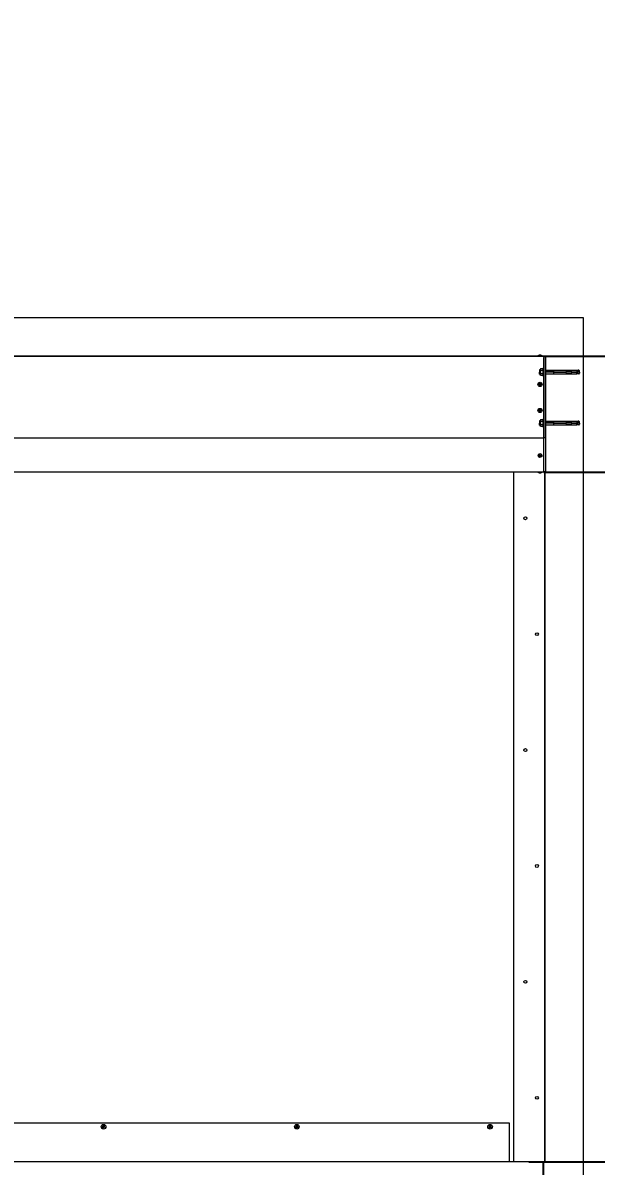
# Model space of a CAD drawing. Header units: millimetres. Extents: x 0 to 420, y 0 to 297.
# Drawn here: x 128.9 to 227.8, y 99.7 to 297 of the extents above; entities that cross this region are included whole.
import ezdxf

# ---------------------------------------------------------------- set-up
doc = ezdxf.new("R2010")
doc.units = ezdxf.units.MM
for name, pattern in [('K5LT_AXLED', [19.5, 15, -1.5, 1.5, -1.5]), ('K5LT_THIN', [0]), ('K5LT_THIN_INCLUDED_TO_HATCHING', [0])]:
    doc.linetypes.add(name, pattern=pattern)
doc.layers.add('Системный слой', color=7, linetype='Continuous')
doc.styles.add('KDIMTEXTSTYLE', font='GOST_AU.SHX', dxfattribs={"width": 0.96, "oblique": 15, "height": 5})
doc.dimstyles.new('KDIMSTYLE (0.07)', dxfattribs={"dimtxt": 5, "dimasz": 1, "dimexe": 2, "dimexo": 0, "dimgap": 1, "dimtad": 1, "dimlfac": 15, "dimtxsty": 'KDIMTEXTSTYLE', "dimsah": 1, "dimcen": 0, "dimdle": 1, "dimadec": 0, "dimazin": 0, "dimtfac": 0.667, "dimtmove": 0, "dimatfit": 3, "dimfxl": 1, "dimtvp": 1, "dimtolj": 1, "dimtzin": 0, "dimarcsym": 0})

# ---------------------------------------------------------------- blocks, each defined once
blk = doc.blocks.new('KDIMARROW_01')
at = {"layer": 'Системный слой'}
blk.add_hatch(color=0, dxfattribs=at).paths.add_polyline_path([(0, 0), (-5, 0.66), (-4.5, 0), (-5, -0.66)])
at = {"layer": 'Системный слой', "color": 0, "linetype": 'K5LT_THIN', "lineweight": 18}
for p, q in [((-4.5, 0), (-5, 0.66)), ((-5, 0.66), (0, 0)), ((0, 0), (-5, -0.66)), ((-5, -0.66), (-4.5, 0)), ((0, 0), (-1, 0))]:
    blk.add_line(p, q, dxfattribs=at)
blk = doc.blocks.new('U6')
at = {"layer": 'Системный слой', "color": 7, "linetype": 'K5LT_THIN_INCLUDED_TO_HATCHING', "lineweight": 18}
for p, q in [((218.19, 237.32), (218.12, 237.19)), ((218.12, 237.19), (218.12, 236.74)), ((218.12, 236.29), (218.12, 236.74)), ((218.59, 237.32), (218.19, 237.32)), ((218.63, 237.03), (218.19, 237.03)), ((218.63, 237.42), (218.63, 236.74)), ((218.78, 237.42), (218.63, 237.42)), ((218.63, 236.06), (218.63, 236.74)), ((218.78, 236.74), (218.78, 237.42)), ((218.78, 236.74), (218.78, 236.06)), ((218.19, 236.16), (218.12, 236.29)), ((218.63, 236.45), (218.19, 236.45)), ((218.58, 236.16), (218.19, 236.16)), ((218.78, 236.06), (218.63, 236.06))]:
    blk.add_line(p, q, dxfattribs=at)
for centre, radius, start, end in [((218.28, 237.16), 0.157, 142.5777, 235.9815), ((218.72, 236.74), 0.603, 151.4211, 180), ((218.72, 236.74), 0.603, 180, 208.5789), ((218.96, 237.22), 0.376, 148.6883, 211.3117), ((219.44, 236.74), 0.858, 160.3471, 199.6529), ((218.28, 236.32), 0.157, 124.0185, 217.4223), ((218.96, 236.26), 0.376, 148.6883, 211.3117)]:
    blk.add_arc(centre, radius, start, end, dxfattribs=at)
blk = doc.blocks.new('U7')
at = {"layer": 'Системный слой', "color": 7, "linetype": 'K5LT_THIN_INCLUDED_TO_HATCHING', "lineweight": 18}
for p, q in [((218.19, 228.52), (218.12, 228.39)), ((218.12, 228.39), (218.12, 227.94)), ((218.12, 227.49), (218.12, 227.94)), ((218.19, 227.36), (218.12, 227.49)), ((218.59, 228.52), (218.19, 228.52)), ((218.63, 228.23), (218.19, 228.23)), ((218.63, 227.65), (218.19, 227.65)), ((218.58, 227.36), (218.19, 227.36)), ((218.63, 228.62), (218.63, 227.94)), ((218.78, 228.62), (218.63, 228.62)), ((218.63, 227.26), (218.63, 227.94)), ((218.78, 227.26), (218.63, 227.26)), ((218.78, 227.94), (218.78, 228.62)), ((218.78, 227.94), (218.78, 227.26))]:
    blk.add_line(p, q, dxfattribs=at)
for centre, radius, start, end in [((218.28, 228.36), 0.157, 142.5777, 235.9815), ((218.72, 227.94), 0.603, 151.4211, 180), ((218.72, 227.94), 0.603, 180, 208.5789), ((218.28, 227.52), 0.157, 124.0185, 217.4223), ((218.96, 228.42), 0.376, 148.6883, 211.3117), ((219.44, 227.94), 0.858, 160.3471, 199.6529), ((218.96, 227.46), 0.376, 148.6883, 211.3117)]:
    blk.add_arc(centre, radius, start, end, dxfattribs=at)

msp = doc.modelspace()

# ---------------------------------------------------------------- linework, layer by layer
at = {"layer": 'Системный слой', "color": 7, "linetype": 'K5LT_THIN', "lineweight": 18}
for p, q in [((51.85017, 246.1808), (225.5835, 246.1808)), ((225.5835, 246.1808), (225.5835, 93.7808)), ((58.65017, 239.51413), (218.7835, 239.51413)), ((218.7835, 239.49413), (58.65017, 239.49413)), ((217.75017, 239.54747), (218.4835, 239.54747)), ((217.75017, 239.51413), (217.75017, 239.54747)), ((217.75017, 239.51413), (218.4835, 239.51413)), ((217.87017, 239.57882), (218.3635, 239.57882)), ((218.05432, 239.67282), (218.05432, 239.66333)), ((218.06995, 239.6776), (218.06995, 239.66439)), ((218.0768, 239.67282), (218.0768, 239.66757)), ((218.11195, 239.6776), (218.11195, 239.67657)), ((218.16372, 239.6776), (218.16372, 239.67088)), ((218.18627, 239.67282), (218.18627, 239.66276)), ((218.4835, 239.51413), (218.4835, 239.54747)), ((219.05017, 239.51413), (218.7835, 239.51413)), ((218.7835, 239.51413), (218.7835, 225.3808)), ((218.7835, 225.44916), (218.7835, 239.2808)), ((219.05017, 239.51413), (219.05017, 225.3808)), ((218.11684, 237.05343), (218.05017, 237.05343)), ((218.31898, 236.73984), (218.25017, 236.73984)), ((220.48054, 236.99071), (220.45387, 236.99071)), ((222.72215, 237.03767), (223.09599, 237.03767)), ((222.734, 236.96296), (223.09599, 236.96296)), ((222.734, 236.93329), (223.09599, 236.93329)), ((223.46983, 237.03767), (223.09599, 237.03767)), ((223.45797, 236.96296), (223.09599, 236.96296)), ((223.45797, 236.93329), (223.09599, 236.93329)), ((218.11684, 236.42626), (218.05017, 236.42626)), ((218.25017, 236.47318), (218.31898, 236.47318)), ((220.48054, 236.48897), (220.45387, 236.48897)), ((222.72215, 236.44201), (223.09599, 236.44201)), ((222.734, 236.54639), (223.09599, 236.54639)), ((222.734, 236.51672), (223.09599, 236.51672)), ((223.45797, 236.54639), (223.09599, 236.54639)), ((223.45797, 236.51672), (223.09599, 236.51672)), ((223.46983, 236.44201), (223.09599, 236.44201)), ((218.00798, 234.5927), (218.04298, 234.60836)), ((218.02703, 234.5501), (218.00798, 234.5927)), ((218.06203, 234.56576), (218.02703, 234.5501)), ((218.05595, 234.56303), (218.03689, 234.60563)), ((218.04298, 234.60836), (218.0728, 234.63265)), ((218.05111, 234.70563), (218.09371, 234.72469)), ((218.06676, 234.67064), (218.05111, 234.70563)), ((218.10002, 234.57179), (218.06203, 234.56576)), ((218.06404, 234.67672), (218.10664, 234.69578)), ((218.0728, 234.63265), (218.06676, 234.67064)), ((218.09371, 234.72469), (218.10936, 234.68969)), ((218.12431, 234.54197), (218.10002, 234.57179)), ((218.10936, 234.68969), (218.13366, 234.65987)), ((218.13997, 234.50697), (218.12431, 234.54197)), ((218.16963, 234.55494), (218.12704, 234.53589)), ((218.13366, 234.65987), (218.17164, 234.66591)), ((218.18257, 234.52603), (218.13997, 234.50697)), ((218.1907, 234.62331), (218.16088, 234.59901)), ((218.16088, 234.59901), (218.16691, 234.56103)), ((218.16691, 234.56103), (218.18257, 234.52603)), ((218.17164, 234.66591), (218.20664, 234.68156)), ((218.18726, 234.64733), (218.17773, 234.66863)), ((218.18726, 234.64733), (218.19678, 234.62603)), ((218.2257, 234.63896), (218.1907, 234.62331)), ((218.21617, 234.66026), (218.20664, 234.68156)), ((218.21617, 234.66026), (218.2257, 234.63896)), ((218.00798, 230.0927), (218.04298, 230.10836)), ((218.02703, 230.0501), (218.00798, 230.0927)), ((218.06203, 230.06576), (218.02703, 230.0501)), ((218.05595, 230.06303), (218.03689, 230.10563)), ((218.04298, 230.10836), (218.0728, 230.13265)), ((218.05111, 230.20563), (218.09371, 230.22469)), ((218.06676, 230.17064), (218.05111, 230.20563)), ((218.10002, 230.07179), (218.06203, 230.06576)), ((218.06404, 230.17672), (218.10664, 230.19578)), ((218.0728, 230.13265), (218.06676, 230.17064)), ((218.09371, 230.22469), (218.10936, 230.18969)), ((218.12431, 230.04197), (218.10002, 230.07179)), ((218.10936, 230.18969), (218.13366, 230.15987)), ((218.13997, 230.00697), (218.12431, 230.04197)), ((218.16963, 230.05494), (218.12704, 230.03589)), ((218.13366, 230.15987), (218.17164, 230.16591)), ((218.18257, 230.02603), (218.13997, 230.00697)), ((218.1907, 230.12331), (218.16088, 230.09901)), ((218.16088, 230.09901), (218.16691, 230.06103)), ((218.16691, 230.06103), (218.18257, 230.02603)), ((218.17164, 230.16591), (218.20664, 230.18156)), ((218.18726, 230.14733), (218.17773, 230.16863)), ((218.18726, 230.14733), (218.19678, 230.12603)), ((218.2257, 230.13896), (218.1907, 230.12331)), ((218.21617, 230.16026), (218.20664, 230.18156)), ((218.21617, 230.16026), (218.2257, 230.13896)), ((218.11684, 228.25377), (218.05017, 228.25377)), ((218.11684, 227.62661), (218.05017, 227.62661)), ((218.31898, 227.94019), (218.25017, 227.94019)), ((218.25017, 227.67352), (218.31898, 227.67352)), ((220.48054, 228.19106), (220.45387, 228.19106)), ((220.48054, 227.68932), (220.45387, 227.68932)), ((222.72215, 228.23802), (223.09599, 228.23802)), ((222.72215, 227.64236), (223.09599, 227.64236)), ((222.734, 228.16331), (223.09599, 228.16331)), ((222.734, 228.13364), (223.09599, 228.13364)), ((222.734, 227.74674), (223.09599, 227.74674)), ((222.734, 227.71707), (223.09599, 227.71707)), ((223.46983, 228.23802), (223.09599, 228.23802)), ((223.45797, 228.16331), (223.09599, 228.16331)), ((223.45797, 228.13364), (223.09599, 228.13364)), ((223.45797, 227.74674), (223.09599, 227.74674)), ((223.45797, 227.71707), (223.09599, 227.71707)), ((223.46983, 227.64236), (223.09599, 227.64236)), ((58.65017, 225.3808), (218.7835, 225.3808)), ((219.05017, 225.3808), (218.7835, 225.3808)), ((218.7835, 225.3808), (218.7835, 225.36232)), ((218.7835, 225.29831), (218.7835, 225.36232)), ((218.7835, 219.55662), (218.7835, 225.29831)), ((219.05017, 225.3808), (219.05017, 219.51413)), ((217.75017, 222.32943), (217.75017, 222.353)), ((218.03879, 222.27851), (218.01172, 222.27386)), ((218.04449, 222.25256), (218.04449, 222.28469)), ((218.07104, 222.2295), (218.07104, 222.27998)), ((218.09674, 222.25067), (218.07104, 222.26171)), ((218.09674, 222.20911), (218.08029, 222.17369)), ((218.1002, 222.2547), (218.09674, 222.25067)), ((218.09674, 222.20911), (218.09674, 222.25067)), ((218.12802, 222.27348), (218.1002, 222.2547)), ((218.1002, 222.18963), (218.1002, 222.2547)), ((218.12802, 222.20503), (218.12802, 222.27348)), ((218.16263, 222.26637), (218.12802, 222.27348)), ((218.16263, 222.24532), (218.16263, 222.30787)), ((218.16496, 222.20082), (218.16496, 222.24377)), ((218.17066, 222.22187), (218.17066, 222.24007)), ((218.17066, 222.22187), (218.19773, 222.19398)), ((218.17337, 222.27482), (218.17337, 222.30364)), ((218.19327, 222.30522), (218.17683, 222.30235)), ((218.4835, 222.32943), (218.4835, 222.353)), ((218.7835, 219.49413), (58.65017, 219.49413)), ((213.53017, 219.49413), (213.53017, 100.44747)), ((217.75017, 219.49413), (217.75017, 219.4608)), ((217.93988, 219.49413), (217.75017, 219.49413)), ((217.93988, 219.4608), (217.75017, 219.4608)), ((217.99779, 219.42944), (217.87017, 219.42944)), ((218.4835, 219.49413), (217.93988, 219.49413)), ((218.4835, 219.4608), (217.93988, 219.4608)), ((218.3635, 219.42944), (217.99779, 219.42944)), ((218.06239, 219.33544), (218.06239, 219.34485)), ((218.07156, 219.33066), (218.07156, 219.34495)), ((218.10373, 219.33066), (218.10373, 219.33532)), ((218.16212, 219.33066), (218.16212, 219.33452)), ((218.18982, 219.33544), (218.18982, 219.34178)), ((218.4835, 219.49413), (218.4835, 219.4608)), ((218.7835, 219.49413), (218.7835, 219.55662)), ((219.05017, 219.51413), (218.7835, 219.51413)), ((218.8635, 219.51413), (218.8635, 100.44747)), ((218.91684, 219.51413), (218.91684, 100.44747)), ((212.83684, 107.12864), (64.57017, 107.12864)), ((142.63122, 106.55387), (142.76853, 106.53414)), ((142.67123, 106.64973), (142.78182, 106.56598)), ((142.72831, 106.6288), (142.80255, 106.55733)), ((142.76853, 106.53414), (142.78182, 106.56598)), ((142.78926, 106.52549), (142.76853, 106.53414)), ((142.78182, 106.56598), (142.80255, 106.55733)), ((142.79624, 106.62309), (142.82423, 106.55501)), ((142.80255, 106.55733), (142.82423, 106.55501)), ((142.82423, 106.55501), (142.838, 106.5719)), ((142.84053, 106.67492), (142.838, 106.5719)), ((142.838, 106.5719), (142.84666, 106.59263)), ((142.86639, 106.72994), (142.84666, 106.59263)), ((142.84666, 106.59263), (142.8785, 106.57933)), ((142.93561, 106.56492), (142.86752, 106.53693)), ((142.86984, 106.55861), (142.86752, 106.53693)), ((142.86752, 106.53693), (142.88441, 106.52316)), ((142.94131, 106.63285), (142.86984, 106.55861)), ((142.8785, 106.57933), (142.86984, 106.55861)), ((142.96224, 106.68993), (142.8785, 106.57933)), ((175.96455, 106.55387), (176.10187, 106.53414)), ((176.00456, 106.64973), (176.11516, 106.56598)), ((176.06164, 106.6288), (176.13589, 106.55733)), ((176.10187, 106.53414), (176.11516, 106.56598)), ((176.12259, 106.52549), (176.10187, 106.53414)), ((176.11516, 106.56598), (176.13589, 106.55733)), ((176.12958, 106.62309), (176.15756, 106.55501)), ((176.13589, 106.55733), (176.15756, 106.55501)), ((176.15756, 106.55501), (176.17134, 106.5719)), ((176.17386, 106.67492), (176.17134, 106.5719)), ((176.17134, 106.5719), (176.17999, 106.59263)), ((176.19973, 106.72994), (176.17999, 106.59263)), ((176.17999, 106.59263), (176.21183, 106.57933)), ((176.26894, 106.56492), (176.20086, 106.53693)), ((176.20318, 106.55861), (176.20086, 106.53693)), ((176.20086, 106.53693), (176.21775, 106.52316)), ((176.27465, 106.63285), (176.20318, 106.55861)), ((176.21183, 106.57933), (176.20318, 106.55861)), ((176.29558, 106.68993), (176.21183, 106.57933)), ((209.29788, 106.55387), (209.4352, 106.53414)), ((209.33789, 106.64973), (209.44849, 106.56598)), ((209.39498, 106.6288), (209.46922, 106.55733)), ((209.4352, 106.53414), (209.44849, 106.56598)), ((209.45593, 106.52549), (209.4352, 106.53414)), ((209.44849, 106.56598), (209.46922, 106.55733)), ((209.46291, 106.62309), (209.49089, 106.55501)), ((209.46922, 106.55733), (209.49089, 106.55501)), ((209.49089, 106.55501), (209.50467, 106.5719)), ((209.50719, 106.67492), (209.50467, 106.5719)), ((209.50467, 106.5719), (209.51332, 106.59263)), ((209.53306, 106.72994), (209.51332, 106.59263)), ((209.51332, 106.59263), (209.54516, 106.57933)), ((209.60227, 106.56492), (209.53419, 106.53693)), ((209.53651, 106.55861), (209.53419, 106.53693)), ((209.53419, 106.53693), (209.55108, 106.52316)), ((209.60798, 106.63285), (209.53651, 106.55861)), ((209.54516, 106.57933), (209.53651, 106.55861)), ((209.62891, 106.68993), (209.54516, 106.57933)), ((212.83684, 105.79824), (212.83684, 107.12864)), ((142.68624, 106.52801), (142.78926, 106.52549)), ((142.71143, 106.35871), (142.79518, 106.46931)), ((142.73236, 106.41579), (142.80383, 106.49003)), ((142.73807, 106.48373), (142.80615, 106.51171)), ((142.80615, 106.51171), (142.78926, 106.52549)), ((142.79518, 106.46931), (142.80383, 106.49003)), ((142.82702, 106.45602), (142.79518, 106.46931)), ((142.80383, 106.49003), (142.80615, 106.51171)), ((142.80728, 106.3187), (142.82702, 106.45602)), ((142.83567, 106.47674), (142.82702, 106.45602)), ((142.83315, 106.37372), (142.83567, 106.47674)), ((142.84945, 106.49364), (142.83567, 106.47674)), ((142.87112, 106.49131), (142.84945, 106.49364)), ((142.87743, 106.42555), (142.84945, 106.49364)), ((142.94537, 106.41984), (142.87112, 106.49131)), ((142.89185, 106.48266), (142.87112, 106.49131)), ((142.88441, 106.52316), (142.90514, 106.5145)), ((142.98744, 106.52063), (142.88441, 106.52316)), ((142.90514, 106.5145), (142.89185, 106.48266)), ((143.00245, 106.39891), (142.89185, 106.48266)), ((143.04246, 106.49477), (142.90514, 106.5145)), ((176.01957, 106.52801), (176.12259, 106.52549)), ((176.04477, 106.35871), (176.12851, 106.46931)), ((176.0657, 106.41579), (176.13717, 106.49003)), ((176.0714, 106.48373), (176.13949, 106.51171)), ((176.13949, 106.51171), (176.12259, 106.52549)), ((176.12851, 106.46931), (176.13717, 106.49003)), ((176.16035, 106.45602), (176.12851, 106.46931)), ((176.13717, 106.49003), (176.13949, 106.51171)), ((176.14062, 106.3187), (176.16035, 106.45602)), ((176.16901, 106.47674), (176.16035, 106.45602)), ((176.16648, 106.37372), (176.16901, 106.47674)), ((176.18278, 106.49364), (176.16901, 106.47674)), ((176.20446, 106.49131), (176.18278, 106.49364)), ((176.21077, 106.42555), (176.18278, 106.49364)), ((176.2787, 106.41984), (176.20446, 106.49131)), ((176.22519, 106.48266), (176.20446, 106.49131)), ((176.21775, 106.52316), (176.23848, 106.5145)), ((176.32077, 106.52063), (176.21775, 106.52316)), ((176.23848, 106.5145), (176.22519, 106.48266)), ((176.33578, 106.39891), (176.22519, 106.48266)), ((176.37579, 106.49477), (176.23848, 106.5145)), ((209.35291, 106.52801), (209.45593, 106.52549)), ((209.3781, 106.35871), (209.46185, 106.46931)), ((209.39903, 106.41579), (209.4705, 106.49003)), ((209.40474, 106.48373), (209.47282, 106.51171)), ((209.47282, 106.51171), (209.45593, 106.52549)), ((209.46185, 106.46931), (209.4705, 106.49003)), ((209.49369, 106.45602), (209.46185, 106.46931)), ((209.4705, 106.49003), (209.47282, 106.51171)), ((209.47395, 106.3187), (209.49369, 106.45602)), ((209.50234, 106.47674), (209.49369, 106.45602)), ((209.49982, 106.37372), (209.50234, 106.47674)), ((209.51612, 106.49364), (209.50234, 106.47674)), ((209.53779, 106.49131), (209.51612, 106.49364)), ((209.5441, 106.42555), (209.51612, 106.49364)), ((209.61203, 106.41984), (209.53779, 106.49131)), ((209.55852, 106.48266), (209.53779, 106.49131)), ((209.55108, 106.52316), (209.57181, 106.5145)), ((209.6541, 106.52063), (209.55108, 106.52316)), ((209.57181, 106.5145), (209.55852, 106.48266)), ((209.66912, 106.39891), (209.55852, 106.48266)), ((209.70913, 106.49477), (209.57181, 106.5145)), ((212.83684, 105.75126), (212.83684, 105.79824)), ((212.83684, 100.77752), (212.83684, 105.75126)), ((212.83684, 100.46197), (212.83684, 100.77752)), ((212.83684, 100.46197), (64.57017, 100.46197)), ((212.83684, 100.54197), (213.53017, 100.54197)), ((213.7435, 100.44747), (213.53017, 100.44747)), ((218.65017, 100.44747), (213.7435, 100.44747)), ((218.8635, 100.44747), (218.65017, 100.44747)), ((218.8635, 100.44747), (218.89317, 100.44747)), ((218.91684, 100.44747), (218.89317, 100.44747))]:
    msp.add_line(p, q, dxfattribs=at)
at = {"layer": 'Системный слой', "color": 7, "linetype": 'K5LT_THIN_INCLUDED_TO_HATCHING', "lineweight": 18}
for p, q in [((218.11684, 237.10651), (218.05017, 237.10651)), ((218.05017, 237.10651), (218.05017, 236.73984)), ((218.05017, 236.37318), (218.05017, 236.73984)), ((218.99684, 237.05984), (220.45387, 237.05984)), ((220.45387, 236.76651), (218.99684, 236.76651)), ((220.45387, 237.05984), (220.45387, 236.41984)), ((220.48054, 237.03318), (220.45387, 237.03318)), ((220.46884, 237.05984), (220.46884, 236.41984)), ((220.46884, 237.05984), (224.45599, 237.05984)), ((220.46884, 236.73984), (220.46884, 236.76651)), ((220.46884, 236.76651), (222.59176, 236.76651)), ((220.46884, 236.73984), (220.46884, 236.71318)), ((222.73599, 236.88651), (223.45599, 236.88651)), ((222.73599, 236.87923), (223.45599, 236.87923)), ((223.60021, 236.76651), (224.45599, 236.76651)), ((224.45599, 237.05984), (224.45599, 236.73984)), ((224.45599, 236.41984), (224.45599, 236.73984)), ((224.70941, 237.05984), (224.46769, 237.01452)), ((224.81608, 237.05984), (224.70941, 237.05984)), ((224.70941, 237.05984), (224.70941, 236.73984)), ((224.70941, 236.41984), (224.70941, 236.73984)), ((224.92274, 236.73984), (224.92274, 236.95318)), ((224.92274, 236.73984), (224.92274, 236.52651)), ((218.11684, 236.37318), (218.05017, 236.37318)), ((220.45387, 236.71318), (218.99684, 236.71318)), ((218.99684, 236.41984), (220.45387, 236.41984)), ((220.48054, 236.44651), (220.45387, 236.44651)), ((220.46884, 236.71318), (222.59176, 236.71318)), ((220.46884, 236.41984), (224.45599, 236.41984)), ((222.73599, 236.60046), (223.45599, 236.60046)), ((222.73599, 236.59318), (223.45599, 236.59318)), ((223.60021, 236.71318), (224.45599, 236.71318)), ((224.70941, 236.41984), (224.46769, 236.46517)), ((224.81608, 236.41984), (224.70941, 236.41984)), ((218.11684, 228.30686), (218.05017, 228.30686)), ((218.05017, 228.30686), (218.05017, 227.94019)), ((218.05017, 227.57352), (218.05017, 227.94019)), ((218.11684, 227.57352), (218.05017, 227.57352)), ((218.99684, 228.26019), (220.45387, 228.26019)), ((220.45387, 227.96686), (218.99684, 227.96686)), ((220.45387, 227.91352), (218.99684, 227.91352)), ((218.99684, 227.62019), (220.45387, 227.62019)), ((220.45387, 228.26019), (220.45387, 227.62019)), ((220.48054, 228.23352), (220.45387, 228.23352)), ((220.48054, 227.64686), (220.45387, 227.64686)), ((220.46884, 228.26019), (220.46884, 227.62019)), ((220.46884, 228.26019), (224.45599, 228.26019)), ((220.46884, 227.94019), (220.46884, 227.96686)), ((220.46884, 227.96686), (222.59176, 227.96686)), ((220.46884, 227.94019), (220.46884, 227.91352)), ((220.46884, 227.91352), (222.59176, 227.91352)), ((220.46884, 227.62019), (224.45599, 227.62019)), ((222.73599, 228.08686), (223.45599, 228.08686)), ((222.73599, 228.07957), (223.45599, 228.07957)), ((222.73599, 227.80081), (223.45599, 227.80081)), ((222.73599, 227.79352), (223.45599, 227.79352)), ((223.60021, 227.96686), (224.45599, 227.96686)), ((223.60021, 227.91352), (224.45599, 227.91352)), ((224.45599, 228.26019), (224.45599, 227.94019)), ((224.45599, 227.62019), (224.45599, 227.94019)), ((224.70941, 228.26019), (224.46769, 228.21487)), ((224.70941, 227.62019), (224.46769, 227.66551)), ((224.81608, 228.26019), (224.70941, 228.26019)), ((224.70941, 228.26019), (224.70941, 227.94019)), ((224.70941, 227.62019), (224.70941, 227.94019)), ((224.81608, 227.62019), (224.70941, 227.62019)), ((224.92274, 227.94019), (224.92274, 228.15352)), ((224.92274, 227.94019), (224.92274, 227.72686))]:
    msp.add_line(p, q, dxfattribs=at)
at = {"layer": 'Системный слой', "color": 30, "linetype": 'K5LT_AXLED', "lineweight": 18, "true_color": 0xff8000}
for p, q in [((220.46884, 236.73984), (219.05017, 236.73984)), ((221.19316, 236.79318), (222.30842, 236.79318)), ((220.46884, 227.94019), (219.05017, 227.94019)), ((221.19316, 227.99352), (222.30842, 227.99352))]:
    msp.add_line(p, q, dxfattribs=at)
at = {"layer": 'Системный слой', "color": 7, "linetype": 'K5LT_THIN', "lineweight": 18}
for centre, radius in [((218.11684, 234.61583), 0.36667), ((218.11684, 234.61583), 0.24667), ((218.11684, 230.11583), 0.36667), ((218.11684, 230.11583), 0.24667), ((215.5835, 211.51413), 0.24667), ((217.5835, 191.51413), 0.24667), ((215.5835, 171.51413), 0.24667), ((217.5835, 151.51413), 0.24667), ((215.5835, 131.51413), 0.24667), ((217.5835, 111.51413), 0.24667), ((142.83684, 106.52432), 0.4), ((176.17017, 106.52432), 0.4), ((209.5035, 106.52432), 0.4)]:
    msp.add_circle(centre, radius, dxfattribs=at)
for centre, radius, start, end in [((218.11684, 238.38952), 1.21461, 101.7173249, 107.5705974), ((218.11684, 239.33149), 0.34931, 98.3000418, 134.9225195), ((218.11684, 239.33149), 0.34931, 45.0774805, 81.6999582), ((218.11684, 238.38952), 1.21461, 72.4294026, 78.2826751), ((222.72215, 236.99141), 0.04627, 90, 180), ((222.734, 236.99141), 0.05812, 180, 270), ((222.73565, 237.00152), 0.03859, 110.477241, 267.54807), ((223.45632, 237.00152), 0.03859, 272.45193, 69.522759), ((223.45797, 236.99141), 0.05812, 270, 0), ((223.46983, 236.99141), 0.04627, 0, 90), ((222.734, 236.48827), 0.05812, 90, 180), ((222.72215, 236.48828), 0.04627, 180, 270), ((222.73565, 236.47816), 0.03859, 92.45193, 249.522759), ((223.45797, 236.48827), 0.05812, 0, 90), ((223.45632, 236.47816), 0.03859, 290.477241, 87.54807), ((223.46983, 236.48828), 0.04627, 270, 0), ((222.72215, 228.19176), 0.04627, 90, 180), ((222.734, 228.19176), 0.05812, 180, 270), ((222.734, 227.68862), 0.05812, 90, 180), ((222.72215, 227.68862), 0.04627, 180, 270), ((222.73565, 228.20187), 0.03859, 110.477241, 267.54807), ((222.73565, 227.67851), 0.03859, 92.45193, 249.522759), ((223.45632, 228.20187), 0.03859, 272.45193, 69.522759), ((223.45797, 228.19176), 0.05812, 270, 0), ((223.45797, 227.68862), 0.05812, 0, 90), ((223.45632, 227.67851), 0.03859, 290.477241, 87.54807), ((223.46983, 228.19176), 0.04627, 0, 90), ((223.46983, 227.68862), 0.04627, 270, 0), ((218.11684, 220.61874), 1.21461, 252.4294026, 258.2826751), ((218.11684, 219.67678), 0.34931, 225.0774805, 260.2943885), ((218.11684, 219.67678), 0.34931, 279.7056115, 314.9225195), ((218.11684, 220.61874), 1.21461, 281.7173249, 287.5705974)]:
    msp.add_arc(centre, radius, start, end, dxfattribs=at)
at = {"layer": 'Системный слой', "color": 7, "linetype": 'K5LT_THIN_INCLUDED_TO_HATCHING', "lineweight": 18}
for centre, radius, start, end in [((222.73599, 236.73984), 0.14667, 90, 169.5243183), ((222.73149, 236.73635), 0.14294, 88.1972626, 167.8216502), ((223.45599, 236.73984), 0.14667, 10.4756817, 90), ((223.46048, 236.73635), 0.14294, 12.1783498, 91.8027374), ((224.81608, 236.95318), 0.10667, 0, 90), ((222.73599, 236.73984), 0.14667, 190.4756817, 270), ((222.73149, 236.74333), 0.14294, 192.1783498, 271.8027374), ((223.45599, 236.73984), 0.14667, 270, 349.5243183), ((223.46048, 236.74333), 0.14294, 268.1972626, 347.8216502), ((224.81608, 236.52651), 0.10667, 270, 0), ((222.73599, 227.94019), 0.14667, 90, 169.5243183), ((222.73149, 227.9367), 0.14294, 88.1972626, 167.8216502), ((222.73599, 227.94019), 0.14667, 190.4756817, 270), ((222.73149, 227.94368), 0.14294, 192.1783498, 271.8027374), ((223.45599, 227.94019), 0.14667, 10.4756817, 90), ((223.46048, 227.9367), 0.14294, 12.1783498, 91.8027374), ((223.45599, 227.94019), 0.14667, 270, 349.5243183), ((223.46048, 227.94368), 0.14294, 268.1972626, 347.8216502), ((224.81608, 228.15352), 0.10667, 0, 90), ((224.81608, 227.72686), 0.10667, 270, 0)]:
    msp.add_arc(centre, radius, start, end, dxfattribs=at)
at = {"layer": 'Системный слой', "color": 7, "linetype": 'K5LT_THIN', "lineweight": 18}
for centre, major_axis, ratio, start_param, end_param in [((218.09872, 239.33149), (0, 0.34853), 0.629905977, 0.20360569, 0.317518589), ((218.07951, 239.33149), (0, 0.34691), 0.406318311, 0.067851819, 0.179636328), ((218.08374, 239.33149), (0, 0.34691), 0.586194116, 0.067851819, 0.085309363), ((218.13496, 239.33149), (0, 0.34853), 0.629905977, 0.20360569, 0.31751859), ((218.13154, 239.33149), (0, 0.34853), 0.776671398, 0.20360569, 0.229512127), ((218.13344, 239.33149), (0, 0.34691), 0.913731596, 0.067851819, 0.179636328), ((218.14079, 239.33149), (0, 0.34691), 0.810170635, 0.067851819, 0.179636327), ((218.09289, 239.33149), (0, 0.34691), 0.810170635, 6.197875936, 6.215333489), ((218.10024, 239.33149), (0, 0.34691), 0.913731596, 6.10354898, 6.215333489), ((218.10214, 239.33149), (0, 0.34853), 0.776671398, 5.965666719, 6.079579617), ((218.14994, 239.33149), (0, 0.34691), 0.586194116, -0.085309363, -0.067851819), ((218.14994, 239.33149), (0, 0.34691), 0.586194116, 6.10354898, 6.197875944), ((218.13154, 239.33149), (0, 0.34853), 0.776671398, 5.965666718, 6.079579617), ((218.11684, 222.353), (0.36667, 0), 0.707106781, 0, 3.141592654), ((218.11684, 222.32943), (0.36667, 0), 0.707106781, 0, 3.141592654), ((218.11684, 222.32943), (0.36667, 0), 0.707106781, 3.141592654, 5.737363245), ((218.10473, 222.46805), (0.26439, -0.2271), 0.604364753, 4.873697434, 4.987610333), ((218.12895, 222.49625), (0.26439, -0.2271), 0.604364753, 4.873697435, 4.987610333), ((218.0969, 222.49072), (-0.13754, -0.32025), 0.367073897, 0.546060923, 0.659973821), ((218.08728, 222.46221), (0.19403, -0.28758), 0.488146331, -1.124120129, -1.012335621), ((218.07761, 222.49021), (-0.06983, -0.33981), 0.197322488, 0.626024186, 0.737808695), ((218.12824, 222.50989), (0.32087, -0.13187), 0.679016815, 4.8048859, 4.916670409), ((218.13678, 222.47359), (-0.13754, -0.32025), 0.367073897, 0.546060922, 0.659973822), ((218.14504, 222.46125), (0.20655, 0.27872), 0.511579085, 3.928537234, 4.040321742), ((218.08864, 222.50305), (0.20655, 0.27872), 0.511579085, 4.17602538, 4.287809888), ((218.10544, 222.45441), (0.32087, -0.13187), 0.679016815, -1.230811261, -1.119026752), ((218.0969, 222.49072), (0.13754, 0.32025), 0.367073897, 4.208777855, 4.322690754), ((218.15607, 222.47409), (0.06983, 0.33981), 0.197322488, 4.015104986, 4.126889495), ((218.14639, 222.50209), (0.19403, -0.28758), 0.488146331, -0.876631984, -0.764847475), ((218.10473, 222.46805), (0.26439, -0.2271), 0.604364753, -0.888363594, -0.774450695), ((218.13678, 222.47359), (0.13754, 0.32025), 0.367073897, 4.208777855, 4.322690753), ((218.12895, 222.49625), (0.26439, -0.2271), 0.604364753, -0.888363594, -0.774450695), ((218.11684, 222.32943), (0.36667, 0), 0.707106781, 5.737363245, 6.283185307), ((218.0964, 219.67678), (0, -0.34853), 0.482624716, -0.317518589, -0.20360569), ((218.0885, 219.67678), (0, -0.34691), 0.720231691, 6.160613745, 6.215333489), ((218.07716, 219.67678), (0, -0.34691), 0.238322377, -0.179636327, -0.067851819), ((218.12657, 219.67678), (0, -0.34691), 0.971186102, 6.119153227, 6.215333489), ((218.13727, 219.67678), (0, -0.34853), 0.482624716, -0.317518589, -0.20360569), ((218.14626, 219.67678), (0, -0.34691), 0.693733602, 6.10354898, 6.215333489), ((218.08741, 219.67678), (0, -0.34691), 0.693733602, 0.067851819, 0.122566643), ((218.1071, 219.67678), (0, -0.34691), 0.971186102, 0.067851819, 0.179636327), ((218.14518, 219.67678), (0, -0.34691), 0.720231691, 0.067851819, 0.122571562), ((218.10558, 219.67678), (0, -0.34853), 0.875827257, 0.20360569, 0.31751859), ((218.14518, 219.67678), (0, -0.34691), 0.720231691, 0.122571562, 0.179636328), ((218.1281, 219.67678), (0, -0.34853), 0.875827257, 0.20360569, 0.317518589), ((142.97333, 106.46734), (-0.24765, -0.5933), 0.544695749, 4.631522193, 4.793255767), ((142.85718, 106.57306), (0.61323, -0.25597), 0.165391562, 4.404879518, 4.499505791), ((142.81649, 106.47558), (-0.61323, 0.25597), 0.165391562, -1.357913138, -1.263286864), ((142.88558, 106.50398), (-0.25597, -0.61323), 0.165391562, 4.404879518, 4.499505791), ((142.77986, 106.38783), (-0.5933, 0.24765), 0.544695749, 4.71238898, 4.793255767), ((142.77986, 106.38783), (-0.5933, 0.24765), 0.544695749, 4.631522193, 4.71238898), ((142.7881, 106.54467), (0.25597, 0.61323), 0.165391562, -1.357913138, -1.263286864), ((176.30667, 106.46734), (-0.24765, -0.5933), 0.544695749, 4.631522193, 4.793255767), ((176.19052, 106.57306), (0.61323, -0.25597), 0.165391562, 4.404879518, 4.499505791), ((176.14983, 106.47558), (-0.61323, 0.25597), 0.165391562, -1.357913138, -1.263286864), ((176.21891, 106.50398), (-0.25597, -0.61323), 0.165391562, 4.404879518, 4.499505791), ((176.1132, 106.38783), (-0.5933, 0.24765), 0.544695749, 4.71238898, 4.793255767), ((176.1132, 106.38783), (-0.5933, 0.24765), 0.544695749, 4.631522193, 4.71238898), ((176.12143, 106.54467), (0.25597, 0.61323), 0.165391562, -1.357913138, -1.263286864), ((209.64, 106.46734), (-0.24765, -0.5933), 0.544695749, 4.631522193, 4.793255767), ((209.52385, 106.57306), (0.61323, -0.25597), 0.165391562, 4.404879518, 4.499505791), ((209.48316, 106.47558), (-0.61323, 0.25597), 0.165391562, -1.357913138, -1.263286864), ((209.55224, 106.50398), (-0.25597, -0.61323), 0.165391562, 4.404879518, 4.499505791), ((209.44653, 106.38783), (-0.5933, 0.24765), 0.544695749, 4.71238898, 4.793255767), ((209.44653, 106.38783), (-0.5933, 0.24765), 0.544695749, 4.631522193, 4.71238898), ((209.45477, 106.54467), (0.25597, 0.61323), 0.165391562, -1.357913138, -1.263286864), ((142.88558, 106.50398), (-0.25597, -0.61323), 0.165391562, -1.357913138, -1.263286864), ((142.89381, 106.66082), (0.5933, -0.24765), 0.544695749, 4.631522193, 4.793255767), ((142.7881, 106.54467), (0.25597, 0.61323), 0.165391562, 4.404879518, 4.499505791), ((142.85718, 106.57306), (0.61323, -0.25597), 0.165391562, -1.357913138, -1.263286864), ((142.81649, 106.47558), (-0.61323, 0.25597), 0.165391562, 4.404879518, 4.499505791), ((142.70034, 106.5813), (0.24765, 0.5933), 0.544695749, 4.631522193, 4.793255767), ((176.21891, 106.50398), (-0.25597, -0.61323), 0.165391562, -1.357913138, -1.263286864), ((176.22715, 106.66082), (0.5933, -0.24765), 0.544695749, 4.631522193, 4.793255767), ((176.12143, 106.54467), (0.25597, 0.61323), 0.165391562, 4.404879518, 4.499505791), ((176.19052, 106.57306), (0.61323, -0.25597), 0.165391562, -1.357913138, -1.263286864), ((176.14983, 106.47558), (-0.61323, 0.25597), 0.165391562, 4.404879518, 4.499505791), ((176.03368, 106.5813), (0.24765, 0.5933), 0.544695749, 4.631522193, 4.793255767), ((209.55224, 106.50398), (-0.25597, -0.61323), 0.165391562, -1.357913138, -1.263286864), ((209.56048, 106.66082), (0.5933, -0.24765), 0.544695749, 4.631522193, 4.793255767), ((209.45477, 106.54467), (0.25597, 0.61323), 0.165391562, 4.404879518, 4.499505791), ((209.52385, 106.57306), (0.61323, -0.25597), 0.165391562, -1.357913138, -1.263286864), ((209.48316, 106.47558), (-0.61323, 0.25597), 0.165391562, 4.404879518, 4.499505791), ((209.36701, 106.5813), (0.24765, 0.5933), 0.544695749, 4.631522193, 4.793255767)]:
    msp.add_ellipse(centre, major_axis=major_axis, ratio=ratio, start_param=start_param, end_param=end_param, dxfattribs=at)
msp.add_ellipse((218.11684, 222.30726), major_axis=(0.24667, 0), ratio=0.707106781, dxfattribs=at)
for points, knots in [([(218.06642, 239.6626), (218.06383, 239.6629), (218.0586, 239.66318), (218.05164, 239.66343), (218.04548, 239.66342), (218.04013, 239.66327), (218.03507, 239.663), (218.0318, 239.66275), (218.03017, 239.6626)], [0, 0, 0, 0, 2.011266968, 3.776311062, 5.243227476, 6.555375922, 7.790331829, 9, 9, 9, 9]), ([(218.21605, 239.6626), (218.21373, 239.6629), (218.2098, 239.66318), (218.20405, 239.66343), (218.19908, 239.66342), (218.19473, 239.66327), (218.19064, 239.663), (218.18796, 239.66275), (218.18665, 239.6626)], [0, 0, 0, 0, 2.011266968, 3.776311061, 5.243227476, 6.555375922, 7.790331829, 9, 9, 9, 9]), ([(218.01172, 222.27386), (218.01367, 222.27569), (218.01686, 222.27953), (218.02161, 222.28477), (218.02571, 222.28957), (218.0293, 222.29384), (218.03266, 222.29797), (218.03487, 222.30069), (218.03595, 222.30207)], [0, 0, 0, 0, 2.011266968, 3.776311061, 5.243227476, 6.555375922, 7.790331829, 9, 9, 9, 9]), ([(218.03879, 222.27851), (218.03907, 222.2788), (218.03935, 222.27911), (218.03973, 222.2795), (218.03982, 222.2796), (218.04186, 222.28178), (218.0438, 222.28391), (218.04745, 222.288), (218.04916, 222.28996), (218.05088, 222.29195)], [5.40305696, 5.40305696, 5.40305696, 5.40305696, 5.548286698, 5.548286698, 5.598544259, 5.598544259, 6.606436451, 6.606436451, 7.494847792, 7.494847792, 7.494847792, 7.494847792]), ([(218.08029, 222.17369), (218.07741, 222.17486), (218.0717, 222.17692), (218.06403, 222.18009), (218.05725, 222.183), (218.05137, 222.18564), (218.0458, 222.18821), (218.04219, 222.18996), (218.04041, 222.19082)], [0, 0, 0, 0, 2.011266968, 3.776311061, 5.243227476, 6.555375922, 7.790331829, 9, 9, 9, 9]), ([(218.09674, 222.20911), (218.09628, 222.20927), (218.09582, 222.20945), (218.0952, 222.20967), (218.09504, 222.20973), (218.09169, 222.21098), (218.08849, 222.21222), (218.07997, 222.21565), (218.07464, 222.21793), (218.06865, 222.22065), (218.06798, 222.22095), (218.06732, 222.22126)], [5.40305696, 5.40305696, 5.40305696, 5.40305696, 5.548286698, 5.548286698, 5.598544259, 5.598544259, 6.606436451, 6.606436451, 8.285818493, 8.285818493, 8.495584711, 8.495584711, 8.495584711, 8.495584711]), ([(218.14821, 222.31413), (218.14827, 222.3141), (218.14832, 222.31408), (218.1537, 222.31163), (218.15904, 222.30933), (218.1679, 222.30573), (218.17144, 222.30435), (218.17513, 222.30297), (218.17529, 222.30291), (218.17591, 222.30269), (218.17637, 222.30251), (218.17683, 222.30235)], [6.588993433, 6.588993433, 6.588993433, 6.588993433, 6.606436451, 6.606436451, 8.285818493, 8.285818493, 9.401455996, 9.401455996, 9.451712573, 9.451712573, 9.596963951, 9.596963951, 9.596963951, 9.596963951]), ([(218.15338, 222.32235), (218.15626, 222.32075), (218.16198, 222.31831), (218.16965, 222.31477), (218.17643, 222.31188), (218.18231, 222.30944), (218.18788, 222.30726), (218.19148, 222.30587), (218.19327, 222.30522)], [0, 0, 0, 0, 2.011266968, 3.776311062, 5.243227476, 6.555375922, 7.790331829, 9, 9, 9, 9]), ([(218.18124, 222.23358), (218.18026, 222.23245), (218.17928, 222.23133), (218.17681, 222.22855), (218.17532, 222.2269), (218.17315, 222.22454), (218.17246, 222.2238), (218.17169, 222.22297), (218.17159, 222.22287), (218.17122, 222.22247), (218.17094, 222.22217), (218.17066, 222.22187)], [6.161643865, 6.161643865, 6.161643865, 6.161643865, 7.209237969, 7.209237969, 8.802823594, 8.802823594, 9.531345723, 9.531345723, 9.634819271, 9.634819271, 9.933891352, 9.933891352, 9.933891352, 9.933891352]), ([(218.20088, 219.34567), (218.20241, 219.34537), (218.20577, 219.34509), (218.21006, 219.34484), (218.2139, 219.34484), (218.21721, 219.34499), (218.22037, 219.34527), (218.22239, 219.34552), (218.2234, 219.34567)], [0, 0, 0, 0, 2.011266968, 3.776311061, 5.243227476, 6.555375922, 7.790331829, 9, 9, 9, 9])]:
    msp.add_open_spline(points, degree=3, knots=knots, dxfattribs=at)
for points in [[(218.20984, 222.2075), (218.20849, 222.20593), (218.2058, 222.20283), (218.20177, 222.19833), (218.19906, 222.19541), (218.19773, 222.19398)], [(218.20984, 222.2075), (218.21119, 222.20907), (218.21388, 222.21225), (218.21794, 222.21714), (218.22058, 222.22049), (218.22196, 222.22218)], [(218.06432, 219.34485), (218.06205, 219.34485), (218.0575, 219.34491), (218.05068, 219.34519), (218.04617, 219.34547), (218.04389, 219.34567)], [(218.06432, 219.34485), (218.0666, 219.34485), (218.07114, 219.34491), (218.07795, 219.34518), (218.0825, 219.34548), (218.08476, 219.34567)], [(142.72831, 106.6288), (142.75082, 106.62723), (142.7735, 106.62533), (142.79624, 106.62309)], [(142.79624, 106.62309), (142.81085, 106.64069), (142.82561, 106.65796), (142.84053, 106.67492)], [(142.94131, 106.63285), (142.93975, 106.61034), (142.93784, 106.58766), (142.93561, 106.56492)], [(142.93561, 106.56492), (142.9532, 106.55031), (142.97048, 106.53555), (142.98744, 106.52063)], [(176.06164, 106.6288), (176.08416, 106.62723), (176.10683, 106.62533), (176.12958, 106.62309)], [(176.12958, 106.62309), (176.14418, 106.64069), (176.15894, 106.65796), (176.17386, 106.67492)], [(176.27465, 106.63285), (176.27308, 106.61034), (176.27118, 106.58766), (176.26894, 106.56492)], [(176.26894, 106.56492), (176.28654, 106.55031), (176.30381, 106.53555), (176.32077, 106.52063)], [(209.39498, 106.6288), (209.41749, 106.62723), (209.44017, 106.62533), (209.46291, 106.62309)], [(209.46291, 106.62309), (209.47752, 106.64069), (209.49228, 106.65796), (209.50719, 106.67492)], [(209.60798, 106.63285), (209.60642, 106.61034), (209.60451, 106.58766), (209.60227, 106.56492)], [(209.60227, 106.56492), (209.61987, 106.55031), (209.63715, 106.53555), (209.6541, 106.52063)], [(142.73807, 106.48373), (142.72047, 106.49833), (142.70319, 106.51309), (142.68624, 106.52801)], [(142.73236, 106.41579), (142.73393, 106.43831), (142.73583, 106.46098), (142.73807, 106.48373)], [(142.87743, 106.42555), (142.86283, 106.40796), (142.84807, 106.39068), (142.83315, 106.37372)], [(142.94537, 106.41984), (142.92285, 106.42141), (142.90017, 106.42332), (142.87743, 106.42555)], [(176.0714, 106.48373), (176.05381, 106.49833), (176.03653, 106.51309), (176.01957, 106.52801)], [(176.0657, 106.41579), (176.06726, 106.43831), (176.06917, 106.46098), (176.0714, 106.48373)], [(176.21077, 106.42555), (176.19616, 106.40796), (176.1814, 106.39068), (176.16648, 106.37372)], [(176.2787, 106.41984), (176.25619, 106.42141), (176.23351, 106.42332), (176.21077, 106.42555)], [(209.40474, 106.48373), (209.38714, 106.49833), (209.36986, 106.51309), (209.35291, 106.52801)], [(209.39903, 106.41579), (209.40059, 106.43831), (209.4025, 106.46098), (209.40474, 106.48373)], [(209.5441, 106.42555), (209.52949, 106.40796), (209.51473, 106.39068), (209.49982, 106.37372)], [(209.61203, 106.41984), (209.58952, 106.42141), (209.56684, 106.42332), (209.5441, 106.42555)]]:
    msp.add_open_spline(points, degree=3, dxfattribs=at)

# ---------------------------------------------------------------- block references
at = {"layer": 'Системный слой'}
for name in ['U6', 'U7']:
    msp.add_blockref(name, (0, 0), dxfattribs=at)

# ---------------------------------------------------------------- dimensions: what is measured, and where the dimension line sits
at = {"layer": 'Системный слой', "color": 7}
msp.add_linear_dim(base=(245.126, 219.49413), p1=(218.7835, 239.51413), p2=(218.7835, 219.49413), angle=90, text='\\H5.0;\\W0.965;\\Q15;\\H5.0;\\W0.965;\\Q15;\\Q15;\\H3.50;          \\Q15;h\\Q15;\\H5.00;\\X\\H5.0;\\W0.965;\\Q15;\\Q15;\\H3.50;в зависимости от \\Q15;\\H5.00;\\X\\H5.0;\\W0.965;\\Q15;\\Q15;\\H3.50;размера конструкции \\Q15;\\H5.00;\\X\\H5.0;\\W0.965;\\Q15;\\Q15;\\H3.50;h=300 и 375 мм\\Q15;\\H5.00;', dimstyle='KDIMSTYLE (0.07)', override={"dimexo": 0, "dimblk1": 'KDIMARROW_01', "dimblk2": 'KDIMARROW_01', "dimse1": 0, "dimse2": 0, "dimclrt": 7, "dimtolj": 1}, dxfattribs=at).render()
msp.add_linear_dim(base=(245.126, 219.49413), p1=(216.19684, 100.44747), p2=(218.7835, 219.49413), angle=90, location=(245.126, 159.9708), text='\\H5.0;\\W0.965;\\Q15;\\H5.0;\\W0.965;\\Q15;\\Q15;Н', dimstyle='KDIMSTYLE (0.07)', override={"dimexo": 0, "dimblk1": 'KDIMARROW_01', "dimblk2": 'KDIMARROW_01', "dimse1": 0, "dimse2": 0, "dimclrt": 7, "dimtolj": 1}, dxfattribs=at).render()
msp.add_linear_dim(base=(58.51684, 81.96987), p1=(218.65017, 100.44747), p2=(58.51684, 100.44747), location=(99.51684, 81.96987), text='\\H5.0;\\W0.965;\\Q15;\\H5.0;\\W0.965;\\Q15;\\Q15;\\H4.00;В\\Q15;\\H5.00;', dimstyle='KDIMSTYLE (0.07)', override={"dimexo": 0, "dimblk1": 'KDIMARROW_01', "dimblk2": 'KDIMARROW_01', "dimse1": 0, "dimse2": 0, "dimclrt": 7, "dimtolj": 1}, dxfattribs=at).render()

doc.saveas('drawing.dxf')
